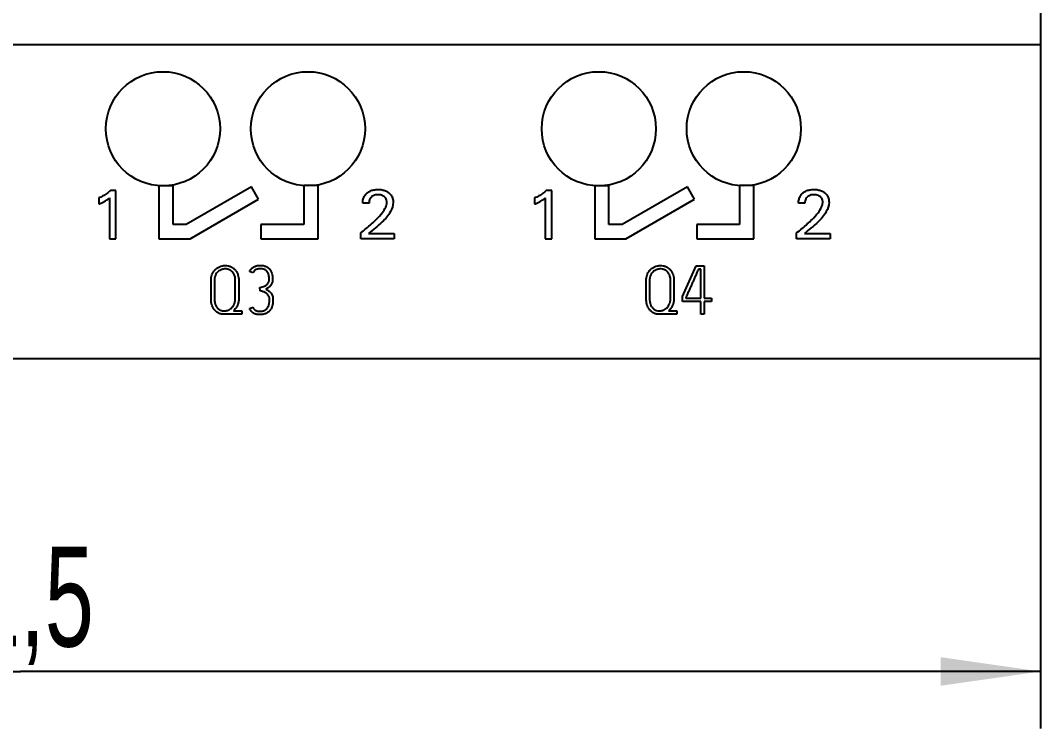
# Model space of a CAD drawing. Extents: x 0 to 420, y 0 to 297.
# Drawn here: x 132 to 167.75, y 131.33 to 156.13 of the extents above; entities that cross this region are included whole.
import ezdxf

# ---------------------------------------------------------------- set-up
doc = ezdxf.new("R2010")
doc.units = 0
doc.header["$LTSCALE"] = 23.1
for name, color, linetype in [('10000_FRONT', 7, 'CONTINUOUS'), ('10100_DIM_FRONT', 7, 'CONTINUOUS'), ('10500_FRONT_LABELING', 7, 'CONTINUOUS')]:
    doc.layers.add(name, color=color, linetype=linetype)
doc.styles.get("Standard").update_dxf_attribs({"font": 'txt', "width": 0.8})
doc.dimstyles.new('DIMSTYLE_1', dxfattribs={"dimtxt": 3.5, "dimasz": 3.5, "dimexe": 0.18, "dimexo": 0.0625, "dimgap": 0.09, "dimtad": 1, "dimtxsty": 'STANDARD', "dimcen": 0.09, "dimazin": 3, "dimtp": 0.05, "dimtm": 0.05, "dimtfac": 1, "dimtofl": 0, "dimtmove": 0, "dimatfit": 3, "dimtolj": 1})

# ---------------------------------------------------------------- blocks, each defined once
blk = doc.blocks.new('*D0')
at = {"layer": '10100_DIM_FRONT', "linetype": 'CONTINUOUS'}
for p, q in [((96.248439, 149.770229), (96.248439, 131.326168)), ((167.748439, 149.770229), (167.748439, 131.326168)), ((96.248439, 133.326168), (131.998439, 133.326168)), ((167.748439, 133.326168), (131.998439, 133.326168))]:
    blk.add_line(p, q, dxfattribs=at)
for points in [[(99.748439, 133.826168), (96.248439, 133.326168), (99.748439, 132.826168)], [(164.248439, 132.826168), (167.748439, 133.326168), (164.248439, 133.826168)]]:
    blk.add_solid(points, dxfattribs=at)
at = {"layer": '10100_DIM_FRONT', "linetype": 'CONTINUOUS', "width": 0.660714}
blk.add_text('71,5', height=3.5, dxfattribs=at).set_placement((128.554623, 134.201168))

msp = doc.modelspace()

# ---------------------------------------------------------------- linework, layer by layer
at = {"layer": '10000_FRONT', "color": 7, "linetype": 'CONTINUOUS'}
for p, q in [((167.748, 234.284), (167.748, 144.284)), ((96.248, 155.284), (167.748, 155.284)), ((136.85, 150.333), (136.85, 148.48)), ((137.347, 150.333), (136.85, 150.333)), ((137.347, 148.981), (137.347, 150.333)), ((140.097, 150.298), (137.813, 148.981)), ((140.347, 149.865), (140.097, 150.298)), ((141.928, 150.34), (141.928, 148.98)), ((142.428, 150.34), (141.928, 150.34)), ((142.428, 148.48), (142.428, 150.34)), ((152.123, 150.333), (152.123, 148.48)), ((152.62, 150.333), (152.123, 150.333)), ((152.62, 148.981), (152.62, 150.333)), ((155.37, 150.298), (153.086, 148.981)), ((155.62, 149.865), (155.37, 150.298)), ((157.201, 150.34), (157.201, 148.98)), ((157.701, 150.34), (157.201, 150.34)), ((157.701, 148.48), (157.701, 150.34)), ((137.945, 148.48), (140.347, 149.865)), ((153.218, 148.48), (155.62, 149.865)), ((137.813, 148.981), (137.347, 148.981)), ((140.428, 148.98), (140.428, 148.48)), ((141.928, 148.98), (140.428, 148.98)), ((153.086, 148.981), (152.62, 148.981)), ((155.701, 148.98), (155.701, 148.48)), ((157.201, 148.98), (155.701, 148.98)), ((136.85, 148.48), (137.945, 148.48)), ((140.428, 148.48), (142.428, 148.48)), ((152.123, 148.48), (153.218, 148.48)), ((155.701, 148.48), (157.701, 148.48)), ((96.248, 144.284), (167.748, 144.284))]:
    msp.add_line(p, q, dxfattribs=at)
for centre in [(136.994, 152.331), (142.074, 152.331), (152.267, 152.331), (157.347, 152.331)]:
    msp.add_circle(centre, 2, dxfattribs=at)
at = {"layer": '10500_FRONT_LABELING', "color": 7, "linetype": 'CONTINUOUS'}
for p, q in [((135.344, 150.171), (135.151, 150.171)), ((135.344, 148.481), (135.344, 150.171)), ((150.617, 150.171), (150.424, 150.171)), ((150.617, 148.481), (150.617, 150.171)), ((134.744, 149.91), (134.744, 149.698)), ((135.116, 149.909), (135.116, 148.481)), ((150.017, 149.91), (150.017, 149.698)), ((150.389, 149.909), (150.389, 148.481)), ((144.215, 149.722), (143.994, 149.722)), ((159.487, 149.722), (159.267, 149.722)), ((135.116, 148.481), (135.344, 148.481)), ((143.924, 148.481), (143.924, 148.684)), ((145.096, 148.481), (143.924, 148.481)), ((144.201, 148.666), (145.096, 148.666)), ((145.096, 148.666), (145.096, 148.481)), ((150.389, 148.481), (150.617, 148.481)), ((159.197, 148.481), (159.197, 148.684)), ((160.369, 148.481), (159.197, 148.481)), ((159.474, 148.666), (160.369, 148.666)), ((160.369, 148.666), (160.369, 148.481)), ((140.14, 147.282), (140.032, 147.336)), ((155.204, 146.459), (155.68, 147.534)), ((155.68, 147.534), (155.961, 147.534)), ((155.841, 147.416), (155.758, 147.416)), ((155.841, 146.402), (155.841, 147.416)), ((155.961, 147.534), (155.961, 146.402)), ((138.678, 146.376), (138.678, 147.02)), ((138.796, 147.02), (138.796, 146.376)), ((139.53, 146.39), (139.53, 147.02)), ((139.65, 147.02), (139.65, 146.39)), ((153.928, 146.376), (153.928, 147.02)), ((154.046, 147.02), (154.046, 146.376)), ((154.78, 146.39), (154.78, 147.02)), ((154.9, 147.02), (154.9, 146.39)), ((140.4, 146.652), (140.393, 146.77)), ((155.204, 146.284), (155.204, 146.459)), ((155.841, 146.284), (155.204, 146.284)), ((155.322, 146.433), (155.322, 146.402)), ((155.322, 146.402), (155.841, 146.402)), ((155.841, 145.834), (155.841, 146.284)), ((155.961, 146.402), (156.211, 146.402)), ((155.961, 146.284), (155.961, 145.834)), ((156.211, 146.284), (155.961, 146.284)), ((156.211, 146.402), (156.211, 146.284)), ((139.461, 145.954), (139.754, 145.954)), ((139.754, 145.954), (139.754, 145.834)), ((140.032, 146.037), (140.14, 146.086)), ((154.711, 145.954), (155.004, 145.954)), ((155.004, 145.954), (155.004, 145.834)), ((139.754, 145.834), (139.141, 145.834)), ((155.004, 145.834), (154.391, 145.834)), ((155.961, 145.834), (155.841, 145.834))]:
    msp.add_line(p, q, dxfattribs=at)
for points, knots in [([(135.151, 150.171), (135.112, 150.133), (135.03, 150.063), (134.893, 149.975), (134.795, 149.929), (134.744, 149.91)], [0, 0, 0, 0, 0.335376, 0.666733, 1, 1, 1, 1]), ([(143.994, 149.722), (143.993, 149.769), (144.004, 149.862), (144.056, 149.989), (144.144, 150.087), (144.254, 150.158), (144.385, 150.199), (144.527, 150.21), (144.667, 150.199), (144.794, 150.164), (144.905, 150.101), (144.996, 150.011), (145.051, 149.89), (145.076, 149.688), (144.966, 149.38), (144.655, 149.016), (144.356, 148.797), (144.201, 148.666)], [0, 0, 0, 0, 0.047634, 0.090966, 0.134024, 0.175852, 0.219839, 0.26854, 0.316048, 0.358805, 0.398874, 0.441275, 0.482994, 0.528552, 0.640457, 0.793497, 1, 1, 1, 1]), ([(150.424, 150.171), (150.385, 150.133), (150.302, 150.063), (150.165, 149.975), (150.067, 149.929), (150.017, 149.91)], [0, 0, 0, 0, 0.335376, 0.666733, 1, 1, 1, 1]), ([(159.267, 149.722), (159.266, 149.769), (159.277, 149.862), (159.329, 149.989), (159.416, 150.087), (159.527, 150.158), (159.658, 150.199), (159.799, 150.21), (159.94, 150.199), (160.067, 150.164), (160.178, 150.101), (160.268, 150.011), (160.324, 149.89), (160.349, 149.688), (160.238, 149.38), (159.928, 149.016), (159.629, 148.797), (159.474, 148.666)], [0, 0, 0, 0, 0.047634, 0.090966, 0.134024, 0.175852, 0.219839, 0.26854, 0.316048, 0.358805, 0.398874, 0.441275, 0.482994, 0.528552, 0.640457, 0.793497, 1, 1, 1, 1]), ([(134.744, 149.698), (134.779, 149.712), (134.845, 149.739), (134.936, 149.783), (135.001, 149.822), (135.047, 149.854), (135.081, 149.88), (135.104, 149.899), (135.116, 149.909)], [0, 0, 0, 0, 0.263331, 0.496838, 0.701719, 0.791454, 0.890837, 1, 1, 1, 1]), ([(143.924, 148.684), (143.99, 148.735), (144.118, 148.836), (144.301, 148.995), (144.49, 149.176), (144.664, 149.368), (144.798, 149.562), (144.848, 149.719), (144.835, 149.827), (144.804, 149.901), (144.752, 149.956), (144.687, 149.996), (144.611, 150.019), (144.527, 150.025), (144.442, 150.018), (144.363, 149.991), (144.298, 149.945), (144.249, 149.883), (144.22, 149.807), (144.214, 149.751), (144.215, 149.722)], [0, 0, 0, 0, 0.104116, 0.205085, 0.303144, 0.433178, 0.529839, 0.598022, 0.633057, 0.664801, 0.696393, 0.726886, 0.759247, 0.795227, 0.832181, 0.865789, 0.898315, 0.930542, 0.963549, 1, 1, 1, 1]), ([(150.017, 149.698), (150.052, 149.712), (150.118, 149.739), (150.208, 149.783), (150.273, 149.822), (150.32, 149.854), (150.354, 149.88), (150.377, 149.899), (150.389, 149.909)], [0, 0, 0, 0, 0.263331, 0.496838, 0.701719, 0.791454, 0.890837, 1, 1, 1, 1]), ([(159.197, 148.684), (159.263, 148.735), (159.391, 148.836), (159.573, 148.995), (159.763, 149.176), (159.937, 149.368), (160.071, 149.562), (160.121, 149.719), (160.108, 149.827), (160.077, 149.901), (160.025, 149.956), (159.96, 149.996), (159.884, 150.019), (159.8, 150.025), (159.715, 150.018), (159.636, 149.991), (159.571, 149.945), (159.522, 149.883), (159.493, 149.807), (159.487, 149.751), (159.487, 149.722)], [0, 0, 0, 0, 0.104116, 0.205085, 0.303144, 0.433178, 0.529839, 0.598022, 0.633057, 0.664801, 0.696393, 0.726886, 0.759247, 0.795227, 0.832181, 0.865789, 0.898315, 0.930542, 0.963549, 1, 1, 1, 1]), ([(138.678, 147.02), (138.678, 147.053), (138.681, 147.086), (138.691, 147.151), (138.698, 147.183), (138.715, 147.229), (138.722, 147.245), (138.736, 147.275), (138.744, 147.289), (138.769, 147.332), (138.789, 147.358), (138.817, 147.389), (138.823, 147.395), (138.835, 147.407), (138.854, 147.424), (138.873, 147.439), (138.9, 147.458), (138.914, 147.467), (138.943, 147.484), (138.958, 147.492), (139.004, 147.512), (139.036, 147.523), (139.085, 147.534), (139.101, 147.537), (139.135, 147.541), (139.152, 147.543), (139.202, 147.544), (139.235, 147.542), (139.284, 147.533), (139.301, 147.529), (139.333, 147.519), (139.364, 147.508), (139.394, 147.493), (139.416, 147.481), (139.423, 147.477), (139.437, 147.467), (139.444, 147.463), (139.478, 147.438), (139.502, 147.415), (139.535, 147.378), (139.545, 147.364), (139.564, 147.337), (139.573, 147.323), (139.589, 147.294), (139.596, 147.279), (139.61, 147.248), (139.615, 147.232), (139.631, 147.185), (139.638, 147.152), (139.648, 147.087), (139.65, 147.053), (139.65, 147.02)], [0, 0, 0, 0, 0.0625, 0.0625, 0.125, 0.125, 0.15625, 0.15625, 0.1875, 0.1875, 0.25, 0.25, 0.265625, 0.265625, 0.28125, 0.3125, 0.3125, 0.34375, 0.34375, 0.375, 0.375, 0.4375, 0.4375, 0.46875, 0.46875, 0.5, 0.5, 0.5625, 0.5625, 0.59375, 0.59375, 0.625, 0.65625, 0.65625, 0.671875, 0.671875, 0.6875, 0.6875, 0.75, 0.75, 0.78125, 0.78125, 0.8125, 0.8125, 0.84375, 0.84375, 0.875, 0.875, 0.9375, 0.9375, 1, 1, 1, 1]), ([(139.53, 147.02), (139.53, 147.071), (139.524, 147.121), (139.506, 147.182), (139.501, 147.194), (139.492, 147.218), (139.482, 147.241), (139.469, 147.263), (139.455, 147.284), (139.448, 147.295), (139.423, 147.324), (139.405, 147.342), (139.38, 147.361), (139.375, 147.365), (139.364, 147.372), (139.358, 147.375), (139.342, 147.385), (139.33, 147.391), (139.307, 147.401), (139.295, 147.405), (139.271, 147.412), (139.258, 147.415), (139.22, 147.422), (139.194, 147.424), (139.156, 147.422), (139.143, 147.421), (139.118, 147.418), (139.105, 147.416), (139.08, 147.41), (139.068, 147.407), (139.044, 147.399), (139.032, 147.394), (138.996, 147.378), (138.974, 147.366), (138.944, 147.344), (138.934, 147.336), (138.914, 147.319), (138.905, 147.31), (138.88, 147.281), (138.865, 147.261), (138.846, 147.228), (138.84, 147.217), (138.829, 147.194), (138.824, 147.182), (138.816, 147.158), (138.812, 147.146), (138.806, 147.121), (138.804, 147.109), (138.798, 147.071), (138.796, 147.045), (138.796, 147.02)], [0, 0, 0, 0, 0.125, 0.125, 0.15625, 0.15625, 0.1875, 0.21875, 0.21875, 0.25, 0.25, 0.3125, 0.3125, 0.328125, 0.328125, 0.34375, 0.34375, 0.375, 0.375, 0.40625, 0.40625, 0.4375, 0.4375, 0.5, 0.5, 0.53125, 0.53125, 0.5625, 0.5625, 0.59375, 0.59375, 0.625, 0.625, 0.6875, 0.6875, 0.71875, 0.71875, 0.75, 0.75, 0.8125, 0.8125, 0.84375, 0.84375, 0.875, 0.875, 0.90625, 0.90625, 0.9375, 0.9375, 1, 1, 1, 1]), ([(140.032, 147.336), (140.046, 147.367), (140.065, 147.396), (140.094, 147.428), (140.1, 147.434), (140.112, 147.446), (140.119, 147.452), (140.138, 147.468), (140.152, 147.478), (140.174, 147.492), (140.182, 147.496), (140.197, 147.504), (140.205, 147.508), (140.229, 147.518), (140.245, 147.524), (140.27, 147.531), (140.278, 147.534), (140.295, 147.537), (140.303, 147.539), (140.329, 147.543), (140.346, 147.545), (140.38, 147.548), (140.397, 147.548), (140.431, 147.548), (140.449, 147.547), (140.483, 147.544), (140.5, 147.541), (140.534, 147.535), (140.551, 147.53), (140.583, 147.52), (140.599, 147.514), (140.63, 147.499), (140.645, 147.49), (140.674, 147.471), (140.687, 147.46), (140.706, 147.443), (140.712, 147.437), (140.724, 147.424), (140.73, 147.418), (140.746, 147.398), (140.756, 147.384), (140.773, 147.355), (140.781, 147.339), (140.802, 147.292), (140.812, 147.26), (140.823, 147.21), (140.826, 147.193), (140.831, 147.159), (140.833, 147.142), (140.835, 147.108), (140.836, 147.091), (140.836, 147.057), (140.836, 147.04), (140.833, 147.006), (140.831, 146.989), (140.824, 146.955), (140.819, 146.939), (140.807, 146.907), (140.8, 146.892), (140.787, 146.869), (140.782, 146.862), (140.772, 146.848), (140.767, 146.841), (140.75, 146.822), (140.738, 146.81), (140.719, 146.793), (140.712, 146.787), (140.699, 146.777), (140.692, 146.772), (140.67, 146.757), (140.656, 146.749), (140.626, 146.731), (140.611, 146.723), (140.595, 146.716)], [0, 0, 0, 0, 0.0625, 0.0625, 0.078125, 0.078125, 0.09375, 0.09375, 0.125, 0.125, 0.140625, 0.140625, 0.15625, 0.15625, 0.1875, 0.1875, 0.203125, 0.203125, 0.21875, 0.21875, 0.25, 0.25, 0.28125, 0.28125, 0.3125, 0.3125, 0.34375, 0.34375, 0.375, 0.375, 0.40625, 0.40625, 0.4375, 0.4375, 0.46875, 0.46875, 0.484375, 0.484375, 0.5, 0.5, 0.53125, 0.53125, 0.5625, 0.5625, 0.625, 0.625, 0.65625, 0.65625, 0.6875, 0.6875, 0.71875, 0.71875, 0.75, 0.75, 0.78125, 0.78125, 0.8125, 0.8125, 0.84375, 0.84375, 0.859375, 0.859375, 0.875, 0.875, 0.90625, 0.90625, 0.921875, 0.921875, 0.9375, 0.9375, 0.96875, 0.96875, 1, 1, 1, 1]), ([(140.393, 146.77), (140.42, 146.778), (140.446, 146.786), (140.5, 146.803), (140.527, 146.811), (140.565, 146.829), (140.578, 146.835), (140.602, 146.85), (140.614, 146.858), (140.63, 146.871), (140.635, 146.875), (140.646, 146.885), (140.651, 146.89), (140.665, 146.906), (140.673, 146.917), (140.684, 146.934), (140.688, 146.94), (140.694, 146.953), (140.697, 146.959), (140.705, 146.979), (140.708, 146.993), (140.713, 147.02), (140.714, 147.034), (140.716, 147.062), (140.716, 147.076), (140.715, 147.118), (140.713, 147.146), (140.707, 147.187), (140.704, 147.201), (140.697, 147.228), (140.692, 147.241), (140.682, 147.268), (140.676, 147.28), (140.662, 147.305), (140.654, 147.317), (140.637, 147.339), (140.628, 147.35), (140.608, 147.369), (140.597, 147.378), (140.561, 147.402), (140.535, 147.412), (140.479, 147.426), (140.451, 147.429), (140.409, 147.43), (140.395, 147.43), (140.366, 147.428), (140.352, 147.427), (140.324, 147.422), (140.31, 147.419), (140.29, 147.413), (140.283, 147.411), (140.27, 147.406), (140.263, 147.403), (140.244, 147.394), (140.232, 147.387), (140.209, 147.37), (140.198, 147.361), (140.178, 147.341), (140.17, 147.33), (140.154, 147.307), (140.147, 147.294), (140.14, 147.282)], [0, 0, 0, 0, 0.0625, 0.0625, 0.125, 0.125, 0.15625, 0.15625, 0.1875, 0.1875, 0.203125, 0.203125, 0.21875, 0.21875, 0.25, 0.25, 0.265625, 0.265625, 0.28125, 0.28125, 0.3125, 0.3125, 0.34375, 0.34375, 0.375, 0.375, 0.4375, 0.4375, 0.46875, 0.46875, 0.5, 0.5, 0.53125, 0.53125, 0.5625, 0.5625, 0.59375, 0.59375, 0.625, 0.625, 0.6875, 0.6875, 0.75, 0.75, 0.78125, 0.78125, 0.8125, 0.8125, 0.84375, 0.84375, 0.859375, 0.859375, 0.875, 0.875, 0.90625, 0.90625, 0.9375, 0.9375, 0.96875, 0.96875, 1, 1, 1, 1]), ([(153.928, 147.02), (153.928, 147.053), (153.931, 147.086), (153.941, 147.151), (153.948, 147.183), (153.965, 147.229), (153.972, 147.245), (153.986, 147.275), (153.994, 147.289), (154.019, 147.332), (154.039, 147.358), (154.067, 147.389), (154.073, 147.395), (154.085, 147.407), (154.104, 147.424), (154.123, 147.439), (154.15, 147.458), (154.164, 147.467), (154.193, 147.484), (154.208, 147.492), (154.254, 147.512), (154.286, 147.523), (154.335, 147.534), (154.351, 147.537), (154.385, 147.541), (154.402, 147.543), (154.452, 147.544), (154.485, 147.542), (154.534, 147.533), (154.551, 147.529), (154.583, 147.519), (154.614, 147.508), (154.644, 147.493), (154.666, 147.481), (154.673, 147.477), (154.687, 147.467), (154.694, 147.463), (154.728, 147.438), (154.752, 147.415), (154.785, 147.378), (154.795, 147.364), (154.814, 147.337), (154.823, 147.323), (154.839, 147.294), (154.846, 147.279), (154.86, 147.248), (154.865, 147.232), (154.881, 147.185), (154.888, 147.152), (154.898, 147.087), (154.9, 147.053), (154.9, 147.02)], [0, 0, 0, 0, 0.0625, 0.0625, 0.125, 0.125, 0.15625, 0.15625, 0.1875, 0.1875, 0.25, 0.25, 0.265625, 0.265625, 0.28125, 0.3125, 0.3125, 0.34375, 0.34375, 0.375, 0.375, 0.4375, 0.4375, 0.46875, 0.46875, 0.5, 0.5, 0.5625, 0.5625, 0.59375, 0.59375, 0.625, 0.65625, 0.65625, 0.671875, 0.671875, 0.6875, 0.6875, 0.75, 0.75, 0.78125, 0.78125, 0.8125, 0.8125, 0.84375, 0.84375, 0.875, 0.875, 0.9375, 0.9375, 1, 1, 1, 1]), ([(154.78, 147.02), (154.78, 147.071), (154.774, 147.121), (154.756, 147.182), (154.751, 147.194), (154.742, 147.218), (154.732, 147.241), (154.719, 147.263), (154.705, 147.284), (154.698, 147.295), (154.673, 147.324), (154.655, 147.342), (154.63, 147.361), (154.625, 147.365), (154.614, 147.372), (154.608, 147.375), (154.592, 147.385), (154.58, 147.391), (154.557, 147.401), (154.545, 147.405), (154.521, 147.412), (154.508, 147.415), (154.47, 147.422), (154.444, 147.424), (154.406, 147.422), (154.393, 147.421), (154.368, 147.418), (154.355, 147.416), (154.33, 147.41), (154.318, 147.407), (154.294, 147.399), (154.282, 147.394), (154.246, 147.378), (154.224, 147.366), (154.194, 147.344), (154.184, 147.336), (154.164, 147.319), (154.155, 147.31), (154.13, 147.281), (154.115, 147.261), (154.096, 147.228), (154.09, 147.217), (154.079, 147.194), (154.074, 147.182), (154.066, 147.158), (154.062, 147.146), (154.056, 147.121), (154.054, 147.109), (154.048, 147.071), (154.046, 147.045), (154.046, 147.02)], [0, 0, 0, 0, 0.125, 0.125, 0.15625, 0.15625, 0.1875, 0.21875, 0.21875, 0.25, 0.25, 0.3125, 0.3125, 0.328125, 0.328125, 0.34375, 0.34375, 0.375, 0.375, 0.40625, 0.40625, 0.4375, 0.4375, 0.5, 0.5, 0.53125, 0.53125, 0.5625, 0.5625, 0.59375, 0.59375, 0.625, 0.625, 0.6875, 0.6875, 0.71875, 0.71875, 0.75, 0.75, 0.8125, 0.8125, 0.84375, 0.84375, 0.875, 0.875, 0.90625, 0.90625, 0.9375, 0.9375, 1, 1, 1, 1]), ([(155.758, 147.416), (155.749, 147.395), (155.74, 147.375), (155.722, 147.334), (155.713, 147.313), (155.686, 147.252), (155.668, 147.211), (155.632, 147.129), (155.614, 147.088), (155.578, 147.006), (155.56, 146.965), (155.523, 146.883), (155.505, 146.842), (155.468, 146.76), (155.45, 146.719), (155.414, 146.637), (155.396, 146.596), (155.368, 146.535), (155.359, 146.514), (155.345, 146.484), (155.34, 146.474), (155.331, 146.453), (155.327, 146.443), (155.322, 146.433)], [0, 0, 0, 0, 0.0625, 0.0625, 0.125, 0.125, 0.25, 0.25, 0.375, 0.375, 0.5, 0.5, 0.625, 0.625, 0.75, 0.75, 0.875, 0.875, 0.9375, 0.9375, 0.96875, 0.96875, 1, 1, 1, 1]), ([(140.595, 146.716), (140.611, 146.707), (140.627, 146.699), (140.658, 146.681), (140.674, 146.671), (140.704, 146.651), (140.719, 146.641), (140.746, 146.618), (140.759, 146.605), (140.782, 146.578), (140.793, 146.563), (140.811, 146.532), (140.819, 146.516), (140.832, 146.482), (140.837, 146.465), (140.844, 146.43), (140.847, 146.412), (140.85, 146.377), (140.85, 146.359), (140.85, 146.323), (140.849, 146.305), (140.847, 146.27), (140.845, 146.252), (140.841, 146.217), (140.838, 146.199), (140.831, 146.164), (140.826, 146.147), (140.819, 146.121), (140.816, 146.113), (140.81, 146.096), (140.807, 146.087), (140.79, 146.046), (140.773, 146.014), (140.742, 145.971), (140.73, 145.957), (140.705, 145.931), (140.692, 145.919), (140.664, 145.898), (140.649, 145.888), (140.617, 145.87), (140.601, 145.862), (140.567, 145.849), (140.55, 145.844), (140.524, 145.837), (140.515, 145.835), (140.498, 145.831), (140.489, 145.83), (140.444, 145.823), (140.409, 145.821), (140.355, 145.823), (140.337, 145.824), (140.31, 145.827), (140.301, 145.828), (140.283, 145.831), (140.275, 145.833), (140.248, 145.839), (140.231, 145.845), (140.206, 145.855), (140.198, 145.858), (140.182, 145.866), (140.174, 145.87), (140.151, 145.884), (140.136, 145.894), (140.116, 145.912), (140.11, 145.918), (140.097, 145.931), (140.091, 145.937), (140.075, 145.959), (140.065, 145.974), (140.047, 146.004), (140.039, 146.02), (140.032, 146.037)], [0, 0, 0, 0, 0.03125, 0.03125, 0.0625, 0.0625, 0.09375, 0.09375, 0.125, 0.125, 0.15625, 0.15625, 0.1875, 0.1875, 0.21875, 0.21875, 0.25, 0.25, 0.28125, 0.28125, 0.3125, 0.3125, 0.34375, 0.34375, 0.375, 0.375, 0.40625, 0.40625, 0.421875, 0.421875, 0.4375, 0.4375, 0.5, 0.5, 0.53125, 0.53125, 0.5625, 0.5625, 0.59375, 0.59375, 0.625, 0.625, 0.65625, 0.65625, 0.671875, 0.671875, 0.6875, 0.6875, 0.75, 0.75, 0.78125, 0.78125, 0.796875, 0.796875, 0.8125, 0.8125, 0.84375, 0.84375, 0.859375, 0.859375, 0.875, 0.875, 0.90625, 0.90625, 0.921875, 0.921875, 0.9375, 0.9375, 0.96875, 0.96875, 1, 1, 1, 1]), ([(140.14, 146.086), (140.146, 146.073), (140.153, 146.06), (140.168, 146.035), (140.177, 146.023), (140.192, 146.007), (140.197, 146.002), (140.208, 145.992), (140.214, 145.988), (140.226, 145.979), (140.233, 145.975), (140.246, 145.969), (140.252, 145.965), (140.273, 145.957), (140.287, 145.953), (140.316, 145.947), (140.331, 145.945), (140.36, 145.943), (140.375, 145.942), (140.404, 145.942), (140.419, 145.943), (140.448, 145.945), (140.463, 145.947), (140.492, 145.953), (140.506, 145.956), (140.534, 145.965), (140.548, 145.971), (140.568, 145.981), (140.574, 145.984), (140.587, 145.992), (140.593, 145.996), (140.611, 146.009), (140.622, 146.019), (140.637, 146.035), (140.642, 146.04), (140.651, 146.052), (140.656, 146.058), (140.676, 146.088), (140.689, 146.115), (140.703, 146.157), (140.707, 146.171), (140.714, 146.199), (140.717, 146.214), (140.724, 146.257), (140.728, 146.286), (140.73, 146.329), (140.73, 146.344), (140.729, 146.374), (140.729, 146.388), (140.725, 146.41), (140.724, 146.417), (140.721, 146.431), (140.719, 146.438), (140.711, 146.459), (140.705, 146.473), (140.691, 146.498), (140.682, 146.51), (140.664, 146.533), (140.653, 146.543), (140.637, 146.558), (140.631, 146.563), (140.619, 146.571), (140.613, 146.576), (140.595, 146.588), (140.582, 146.595), (140.556, 146.608), (140.542, 146.614), (140.514, 146.624), (140.5, 146.628), (140.458, 146.64), (140.429, 146.647), (140.4, 146.652)], [0, 0, 0, 0, 0.03125, 0.03125, 0.0625, 0.0625, 0.078125, 0.078125, 0.09375, 0.09375, 0.109375, 0.109375, 0.125, 0.125, 0.15625, 0.15625, 0.1875, 0.1875, 0.21875, 0.21875, 0.25, 0.25, 0.28125, 0.28125, 0.3125, 0.3125, 0.34375, 0.34375, 0.359375, 0.359375, 0.375, 0.375, 0.40625, 0.40625, 0.421875, 0.421875, 0.4375, 0.4375, 0.5, 0.5, 0.53125, 0.53125, 0.5625, 0.5625, 0.625, 0.625, 0.65625, 0.65625, 0.6875, 0.6875, 0.703125, 0.703125, 0.71875, 0.71875, 0.75, 0.75, 0.78125, 0.78125, 0.8125, 0.8125, 0.828125, 0.828125, 0.84375, 0.84375, 0.875, 0.875, 0.90625, 0.90625, 0.9375, 0.9375, 1, 1, 1, 1]), ([(139.141, 145.834), (139.107, 145.834), (139.074, 145.837), (139.025, 145.847), (139.008, 145.851), (138.976, 145.862), (138.961, 145.868), (138.916, 145.89), (138.888, 145.908), (138.836, 145.95), (138.813, 145.975), (138.783, 146.014), (138.773, 146.028), (138.756, 146.057), (138.748, 146.072), (138.726, 146.116), (138.715, 146.147), (138.701, 146.195), (138.696, 146.211), (138.69, 146.244), (138.687, 146.26), (138.68, 146.31), (138.678, 146.343), (138.678, 146.376)], [0, 0, 0, 0, 0.125, 0.125, 0.1875, 0.1875, 0.25, 0.25, 0.375, 0.375, 0.5, 0.5, 0.5625, 0.5625, 0.625, 0.625, 0.75, 0.75, 0.8125, 0.8125, 0.875, 0.875, 1, 1, 1, 1]), ([(138.796, 146.376), (138.796, 146.324), (138.801, 146.272), (138.818, 146.209), (138.822, 146.196), (138.831, 146.171), (138.836, 146.159), (138.852, 146.123), (138.866, 146.101), (138.89, 146.069), (138.899, 146.059), (138.917, 146.04), (138.936, 146.023), (138.958, 146.007), (138.98, 145.993), (138.992, 145.987), (139.028, 145.971), (139.054, 145.963), (139.093, 145.957), (139.107, 145.955), (139.133, 145.954), (139.146, 145.954), (139.173, 145.955), (139.186, 145.957), (139.212, 145.961), (139.225, 145.964), (139.251, 145.971), (139.263, 145.975), (139.288, 145.985), (139.3, 145.99), (139.336, 146.008), (139.357, 146.023), (139.388, 146.048), (139.398, 146.057), (139.417, 146.076), (139.425, 146.086), (139.45, 146.116), (139.464, 146.138), (139.483, 146.173), (139.488, 146.185), (139.499, 146.21), (139.503, 146.222), (139.511, 146.247), (139.515, 146.26), (139.52, 146.285), (139.523, 146.298), (139.528, 146.338), (139.53, 146.364), (139.53, 146.39)], [0, 0, 0, 0, 0.125, 0.125, 0.15625, 0.15625, 0.1875, 0.1875, 0.25, 0.25, 0.28125, 0.28125, 0.3125, 0.34375, 0.34375, 0.375, 0.375, 0.4375, 0.4375, 0.46875, 0.46875, 0.5, 0.5, 0.53125, 0.53125, 0.5625, 0.5625, 0.59375, 0.59375, 0.625, 0.625, 0.6875, 0.6875, 0.71875, 0.71875, 0.75, 0.75, 0.8125, 0.8125, 0.84375, 0.84375, 0.875, 0.875, 0.90625, 0.90625, 0.9375, 0.9375, 1, 1, 1, 1]), ([(139.65, 146.39), (139.65, 146.349), (139.647, 146.309), (139.636, 146.249), (139.632, 146.229), (139.623, 146.199), (139.62, 146.19), (139.613, 146.17), (139.609, 146.161), (139.597, 146.132), (139.588, 146.114), (139.568, 146.078), (139.557, 146.061), (139.533, 146.028), (139.52, 146.012), (139.499, 145.989), (139.492, 145.982), (139.477, 145.968), (139.469, 145.961), (139.461, 145.954)], [0, 0, 0, 0, 0.25, 0.25, 0.375, 0.375, 0.4375, 0.4375, 0.5, 0.5, 0.625, 0.625, 0.75, 0.75, 0.875, 0.875, 0.9375, 0.9375, 1, 1, 1, 1]), ([(154.391, 145.834), (154.357, 145.834), (154.324, 145.837), (154.275, 145.847), (154.258, 145.851), (154.226, 145.862), (154.211, 145.868), (154.166, 145.89), (154.138, 145.908), (154.086, 145.95), (154.063, 145.975), (154.033, 146.014), (154.023, 146.028), (154.006, 146.057), (153.998, 146.072), (153.976, 146.116), (153.965, 146.147), (153.951, 146.195), (153.946, 146.211), (153.94, 146.244), (153.937, 146.26), (153.93, 146.31), (153.928, 146.343), (153.928, 146.376)], [0, 0, 0, 0, 0.125, 0.125, 0.1875, 0.1875, 0.25, 0.25, 0.375, 0.375, 0.5, 0.5, 0.5625, 0.5625, 0.625, 0.625, 0.75, 0.75, 0.8125, 0.8125, 0.875, 0.875, 1, 1, 1, 1]), ([(154.046, 146.376), (154.046, 146.324), (154.051, 146.272), (154.068, 146.209), (154.072, 146.196), (154.081, 146.171), (154.086, 146.159), (154.102, 146.123), (154.116, 146.101), (154.14, 146.069), (154.149, 146.059), (154.167, 146.04), (154.186, 146.023), (154.208, 146.007), (154.23, 145.993), (154.242, 145.987), (154.278, 145.971), (154.304, 145.963), (154.343, 145.957), (154.357, 145.955), (154.383, 145.954), (154.396, 145.954), (154.423, 145.955), (154.436, 145.957), (154.462, 145.961), (154.475, 145.964), (154.501, 145.971), (154.513, 145.975), (154.538, 145.985), (154.55, 145.99), (154.586, 146.008), (154.607, 146.023), (154.638, 146.048), (154.648, 146.057), (154.667, 146.076), (154.675, 146.086), (154.7, 146.116), (154.714, 146.138), (154.733, 146.173), (154.738, 146.185), (154.749, 146.21), (154.753, 146.222), (154.761, 146.247), (154.765, 146.26), (154.77, 146.285), (154.773, 146.298), (154.778, 146.338), (154.78, 146.364), (154.78, 146.39)], [0, 0, 0, 0, 0.125, 0.125, 0.15625, 0.15625, 0.1875, 0.1875, 0.25, 0.25, 0.28125, 0.28125, 0.3125, 0.34375, 0.34375, 0.375, 0.375, 0.4375, 0.4375, 0.46875, 0.46875, 0.5, 0.5, 0.53125, 0.53125, 0.5625, 0.5625, 0.59375, 0.59375, 0.625, 0.625, 0.6875, 0.6875, 0.71875, 0.71875, 0.75, 0.75, 0.8125, 0.8125, 0.84375, 0.84375, 0.875, 0.875, 0.90625, 0.90625, 0.9375, 0.9375, 1, 1, 1, 1]), ([(154.9, 146.39), (154.9, 146.349), (154.897, 146.309), (154.886, 146.249), (154.882, 146.229), (154.873, 146.199), (154.87, 146.19), (154.863, 146.17), (154.859, 146.161), (154.847, 146.132), (154.838, 146.114), (154.818, 146.078), (154.807, 146.061), (154.783, 146.028), (154.77, 146.012), (154.749, 145.989), (154.742, 145.982), (154.727, 145.968), (154.719, 145.961), (154.711, 145.954)], [0, 0, 0, 0, 0.25, 0.25, 0.375, 0.375, 0.4375, 0.4375, 0.5, 0.5, 0.625, 0.625, 0.75, 0.75, 0.875, 0.875, 0.9375, 0.9375, 1, 1, 1, 1])]:
    msp.add_open_spline(points, degree=3, knots=knots, dxfattribs=at)

# ---------------------------------------------------------------- dimensions: what is measured, and where the dimension line sits
at = {"layer": '10100_DIM_FRONT', "linetype": 'CONTINUOUS'}
dim = msp.add_linear_dim(base=(167.748, 133.326), p1=(96.248, 149.77), p2=(167.748, 149.77), text='71,5', dimstyle='DIMSTYLE_1', dxfattribs=at)
dim.commit()
dim.dimension.update_dxf_attribs({"geometry": '*D0', "text_midpoint": (133.18, 135.951), "dimtype": 160})

doc.saveas('drawing.dxf')
